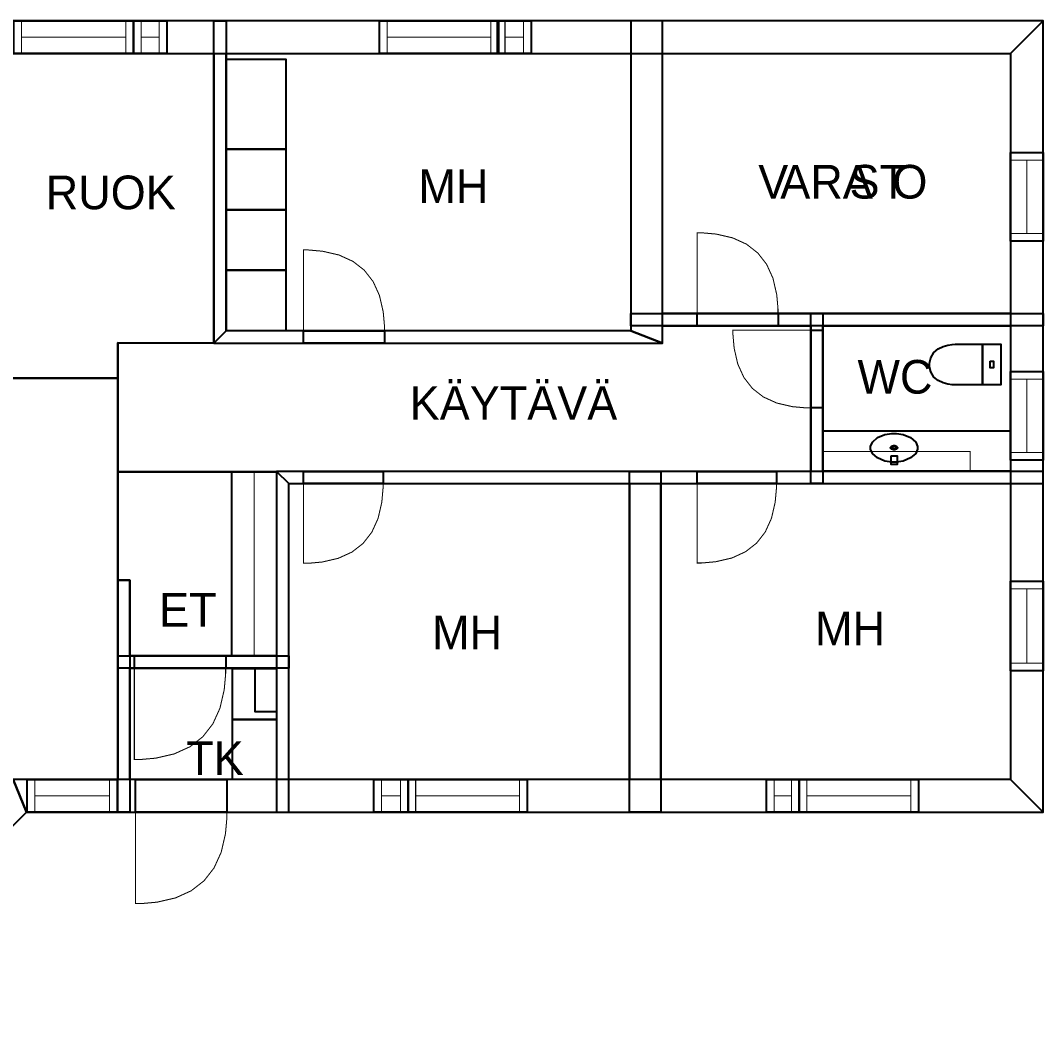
# Model space of a CAD drawing. Extents: x 0 to 20.1, y 0 to 14.2.
# Drawn here: x 9.62 to 20.08, y 4 to 14.2 of the extents above; entities that cross this region are included whole.
import ezdxf

# ---------------------------------------------------------------- set-up
doc = ezdxf.new("R2010")
doc.units = 0
doc.layers.get('0').update_dxf_attribs({"linetype": 'CONTINUOUS'})

msp = doc.modelspace()

# ---------------------------------------------------------------- linework, layer by layer
at = {"color": 0}
for points, const_width in [([(20.0703, 14.1924), (0.803222, 14.1924), (1.13656, 13.8591), (19.7369, 13.8591), (20.0703, 14.1924)], 0.002083), ([(9.55561, 14.1924), (10.7778, 14.1924), (10.7778, 13.8591), (9.55561, 13.8591), (9.55561, 14.1924)], 0.010417), ([(9.55561, 14.1924), (10.7778, 14.1924), (10.7778, 13.8591), (9.55561, 13.8591), (9.55561, 14.1924)], 0.010417), ([(10.7778, 14.1924), (11.1203, 14.1924), (11.1203, 13.8591), (10.7778, 13.8591), (10.7778, 14.1924)], 0.010417), ([(10.7778, 14.1924), (11.1203, 14.1924), (11.1203, 13.8591), (10.7778, 13.8591), (10.7778, 14.1924)], 0.010417), ([(11.7246, 14.1924), (11.7246, 11.028), (11.5996, 10.903), (11.5996, 14.1924), (11.7246, 14.1924)], 0.002083), ([(13.2921, 14.1924), (14.5062, 14.1924), (14.5062, 13.8591), (13.2921, 13.8591), (13.2921, 14.1924)], 0.010417), ([(13.2921, 14.1924), (14.5062, 14.1924), (14.5062, 13.8591), (13.2921, 13.8591), (13.2921, 14.1924)], 0.010417), ([(14.4958, 14.1924), (14.8408, 14.1924), (14.8408, 13.8591), (14.4958, 13.8591), (14.4958, 14.1924)], 0.010417), ([(14.4958, 14.1924), (14.8408, 14.1924), (14.8408, 13.8591), (14.4958, 13.8591), (14.4958, 14.1924)], 0.010417), ([(16.1829, 10.903), (16.1829, 14.1924), (15.8586, 14.1924), (15.8586, 11.028), (16.1829, 10.903)], 0.002083), ([(20.0703, 6.11193), (20.0703, 14.1924), (19.7369, 13.8591), (19.7369, 6.44526), (20.0703, 6.11193)], 0.002083), ([(11.7262, 13.8021), (11.7262, 12.8824), (12.335, 12.8824), (12.335, 13.8021), (11.7262, 13.8021)], 0.010417), ([(11.7262, 12.8824), (11.7262, 12.2642), (12.335, 12.2642), (12.335, 12.8824), (11.7262, 12.8824)], 0.010417), ([(19.7369, 12.8493), (20.0703, 12.8493), (20.0703, 11.944), (19.7369, 11.944), (19.7369, 12.8493)], 0.010417), ([(19.7369, 12.8493), (20.0703, 12.8493), (20.0703, 11.944), (19.7369, 11.944), (19.7369, 12.8493)], 0.010417), ([(11.7262, 12.2642), (11.7262, 11.6461), (12.335, 11.6461), (12.335, 12.2642), (11.7262, 12.2642)], 0.010417), ([(17.3629, 11.2048), (17.3629, 11.2531), (17.35, 11.3979), (17.3114, 11.5654), (17.2469, 11.7071), (17.1568, 11.823), (17.041, 11.9131), (16.8993, 11.9775), (16.7318, 12.0162), (16.5869, 12.029), (16.5386, 12.029), (16.5386, 11.2048), (17.3629, 11.2048)], 0.010417), ([(13.3429, 11.028), (13.3429, 11.0764), (13.33, 11.2216), (13.2913, 11.3894), (13.2268, 11.5313), (13.1364, 11.6475), (13.0202, 11.7378), (12.8783, 11.8024), (12.7106, 11.8411), (12.5654, 11.8539), (12.517, 11.8539), (12.517, 11.028), (13.3429, 11.028)], 0.010417), ([(11.7262, 11.6462), (11.7262, 11.028), (12.335, 11.028), (12.335, 11.6462), (11.7262, 11.6462)], 0.010417), ([(15.8586, 11.2048), (20.0703, 11.2048), (20.0703, 11.0798), (15.8586, 11.0798), (15.8586, 11.2048)], 0.002083), ([(16.5386, 11.2048), (17.3629, 11.2048), (17.3629, 11.0798), (16.5386, 11.0798), (16.5386, 11.2048)], 0.010417), ([(16.5386, 11.2048), (17.3629, 11.2048), (17.3629, 11.0798), (16.5386, 11.0798), (16.5386, 11.2048)], 0.010417), ([(17.6975, 11.2048), (17.8225, 11.2048), (17.8225, 9.46832), (17.6975, 9.46832), (17.6975, 11.2048)], 0.002083), ([(11.5996, 10.903), (16.1829, 10.903), (15.8586, 11.028), (11.7246, 11.028), (11.5996, 10.903)], 0.002083), ([(12.517, 11.028), (13.3429, 11.028), (13.3429, 10.903), (12.517, 10.903), (12.517, 11.028)], 0.010417), ([(12.517, 11.028), (13.3429, 11.028), (13.3429, 10.903), (12.517, 10.903), (12.517, 11.028)], 0.010417), ([(17.6975, 10.2412), (17.6508, 10.2412), (17.5111, 10.2536), (17.3497, 10.2909), (17.2131, 10.353), (17.1013, 10.4399), (17.0144, 10.5518), (16.9522, 10.6884), (16.915, 10.8498), (16.9026, 10.9896), (16.9026, 11.0361), (17.6975, 11.0361), (17.6975, 10.2412)], 0.010417), ([(17.6975, 11.0362), (17.8225, 11.0362), (17.8225, 10.2412), (17.6975, 10.2412), (17.6975, 11.0362)], 0.010417), ([(17.6975, 11.0362), (17.8225, 11.0362), (17.8225, 10.2412), (17.6975, 10.2412), (17.6975, 11.0362)], 0.010417), ([(19.1853, 10.4755), (19.1853, 10.4755), (19.1735, 10.4754), (19.1425, 10.4771), (19.0987, 10.4832), (19.0485, 10.4966), (18.9983, 10.5202), (18.9544, 10.5566), (18.9235, 10.6088), (18.9117, 10.6618), (18.9117, 10.6795), (18.9117, 10.6978), (18.9235, 10.7527), (18.9544, 10.8068), (18.9983, 10.8446), (19.0485, 10.869), (19.0987, 10.883), (19.1425, 10.8894), (19.1735, 10.8911), (19.1853, 10.891), (19.1853, 10.891), (19.4536, 10.892), (19.4536, 10.4755), (19.1853, 10.4755)], 0.010417), ([(19.4536, 10.892), (19.4536, 10.4755), (19.6408, 10.4755), (19.6408, 10.892), (19.4536, 10.892)], 0.010417), ([(19.5315, 10.7168), (19.5315, 10.6507), (19.5631, 10.6507), (19.5631, 10.7168), (19.5315, 10.7168)], 0.010417), ([(19.7369, 10.6125), (20.0703, 10.6125), (20.0703, 9.70703), (19.7369, 9.70703), (19.7369, 10.6125)], 0.010417), ([(19.7369, 10.6125), (20.0703, 10.6125), (20.0703, 9.70703), (19.7369, 9.70703), (19.7369, 10.6125)], 0.010417), ([(17.8225, 10.0056), (19.7363, 10.0056), (19.7363, 9.59392), (17.8225, 9.59392), (17.8225, 10.0056)], 0.010417), ([(18.309, 9.8341), (18.309, 9.84842), (18.3279, 9.89133), (18.3792, 9.93799), (18.4554, 9.96951), (18.5253, 9.98101), (18.5486, 9.98101), (18.5719, 9.98101), (18.6418, 9.96951), (18.7181, 9.93799), (18.7693, 9.89133), (18.7882, 9.84842), (18.7882, 9.8341), (18.7882, 9.81982), (18.7693, 9.77692), (18.7181, 9.73019), (18.6418, 9.69874), (18.5719, 9.68718), (18.5486, 9.68718), (18.5253, 9.68718), (18.4554, 9.69874), (18.3792, 9.73019), (18.3279, 9.77692), (18.309, 9.81982), (18.309, 9.8341)], 0.010417), ([(18.5122, 9.8341), (18.5122, 9.83806), (18.5228, 9.84993), (18.5422, 9.85644), (18.5486, 9.85644), (18.555, 9.85644), (18.5744, 9.84993), (18.5851, 9.83806), (18.5851, 9.8341), (18.5851, 9.83018), (18.5744, 9.81831), (18.555, 9.81174), (18.5486, 9.81174), (18.5422, 9.81174), (18.5228, 9.81831), (18.5122, 9.83018), (18.5122, 9.8341)], 0.010417), ([(18.5278, 9.8341), (18.5278, 9.83637), (18.5339, 9.84315), (18.5449, 9.84685), (18.5486, 9.84685), (18.5522, 9.84685), (18.5633, 9.84315), (18.5694, 9.83637), (18.5694, 9.8341), (18.5694, 9.83188), (18.5633, 9.82508), (18.5522, 9.82129), (18.5486, 9.82129), (18.5449, 9.82129), (18.5339, 9.82508), (18.5278, 9.83188), (18.5278, 9.8341)], 0.010417), ([(17.8226, 9.79449), (19.3257, 9.79449), (19.3257, 9.59457), (17.8226, 9.59457), (17.8226, 9.79449)], 0.010417), ([(18.5174, 9.75103), (18.5799, 9.75103), (18.5799, 9.66163), (18.5174, 9.66163), (18.5174, 9.75103)], 0.010417), ([(11.7836, 9.58882), (11.7836, 7.70774), (12.2384, 7.70774), (12.2384, 9.58882), (11.7836, 9.58882)], 0.010417), ([(12.3651, 9.46832), (20.0703, 9.46832), (20.0703, 9.59332), (12.2401, 9.59332), (12.3651, 9.46832)], 0.002083), ([(12.3651, 6.11193), (12.3651, 9.46832), (12.2401, 9.59332), (12.2401, 6.11193), (12.3651, 6.11193)], 0.002083), ([(12.5139, 9.59332), (13.3282, 9.59332), (13.3282, 9.46832), (12.5139, 9.46832), (12.5139, 9.59332)], 0.010417), ([(12.5139, 9.59332), (13.3282, 9.59332), (13.3282, 9.46832), (12.5139, 9.46832), (12.5139, 9.59332)], 0.010417), ([(15.8444, 9.59332), (16.1671, 9.59332), (16.1671, 6.11193), (15.8444, 6.11193), (15.8444, 9.59332)], 0.002083), ([(16.536, 9.59332), (17.3469, 9.59332), (17.3469, 9.46832), (16.536, 9.46832), (16.536, 9.59332)], 0.010417), ([(16.536, 9.59332), (17.3469, 9.59332), (17.3469, 9.46832), (16.536, 9.46832), (16.536, 9.59332)], 0.010417), ([(13.3282, 9.46832), (13.3282, 9.42062), (13.3155, 9.2775), (13.2773, 9.11214), (13.2137, 8.97217), (13.1247, 8.85769), (13.0102, 8.76867), (12.8702, 8.70503), (12.7049, 8.66689), (12.5617, 8.65414), (12.5141, 8.65414), (12.5141, 9.46832), (13.3282, 9.46832)], 0.010417), ([(17.3469, 9.46832), (17.3469, 9.42085), (17.3342, 9.27826), (17.2961, 9.11356), (17.2328, 8.97418), (17.1442, 8.86014), (17.03, 8.77143), (16.8907, 8.70806), (16.726, 8.67003), (16.5833, 8.65733), (16.536, 8.65733), (16.536, 9.46832), (17.3469, 9.46832)], 0.010417), ([(10.618, 8.48247), (10.743, 8.48247), (10.743, 6.11193), (10.618, 6.11193), (10.618, 8.48247)], 0.002083), ([(19.7369, 8.47288), (20.0703, 8.47288), (20.0703, 7.55539), (19.7369, 7.55539), (19.7369, 8.47288)], 0.010417), ([(19.7369, 8.47288), (20.0703, 8.47288), (20.0703, 7.55539), (19.7369, 7.55539), (19.7369, 8.47288)], 0.010417), ([(10.618, 7.70779), (12.3651, 7.70779), (12.3651, 7.58279), (10.618, 7.58279), (10.618, 7.70779)], 0.002083), ([(10.7875, 7.70779), (11.7205, 7.70779), (11.7205, 7.58279), (10.7875, 7.58279), (10.7875, 7.70779)], 0.010417), ([(10.7875, 7.70779), (11.7205, 7.70779), (11.7205, 7.58279), (10.7875, 7.58279), (10.7875, 7.70779)], 0.010417), ([(11.7205, 7.58279), (11.7205, 7.52815), (11.7059, 7.36415), (11.6622, 7.17464), (11.5893, 7.01426), (11.4872, 6.88303), (11.356, 6.78097), (11.1956, 6.70806), (11.0061, 6.66433), (10.8421, 6.64974), (10.7875, 6.64974), (10.7875, 7.58279), (11.7205, 7.58279)], 0.010417), ([(11.7887, 7.57904), (11.7887, 7.05994), (12.2384, 7.05994), (12.2384, 7.57904), (11.7887, 7.57904)], 0.010417), ([(11.7887, 7.05994), (11.7887, 6.44526), (12.2384, 6.44526), (12.2384, 7.05994), (11.7887, 7.05994)], 0.010417), ([(8.67503, 5.10807), (9.68668, 6.11193), (9.54926, 6.44526), (8.34169, 5.24696), (8.67503, 5.10807)], 0.002083), ([(9.68668, 6.11193), (20.0703, 6.11193), (19.7369, 6.44526), (9.54926, 6.44526), (9.68668, 6.11193)], 0.002083), ([(9.69168, 6.44526), (10.6112, 6.44526), (10.6112, 6.11193), (9.69168, 6.11193), (9.69168, 6.44526)], 0.010417), ([(9.69168, 6.44526), (10.6112, 6.44526), (10.6112, 6.11193), (9.69168, 6.11193), (9.69168, 6.44526)], 0.010417), ([(10.8001, 6.44526), (11.7331, 6.44526), (11.7331, 6.11193), (10.8001, 6.11193), (10.8001, 6.44526)], 0.010417), ([(10.8001, 6.44526), (11.7331, 6.44526), (11.7331, 6.11193), (10.8001, 6.11193), (10.8001, 6.44526)], 0.010417), ([(13.2328, 6.44526), (13.5842, 6.44526), (13.5842, 6.11193), (13.2328, 6.11193), (13.2328, 6.44526)], 0.010417), ([(13.2328, 6.44526), (13.5842, 6.44526), (13.5842, 6.11193), (13.2328, 6.11193), (13.2328, 6.44526)], 0.010417), ([(13.5833, 6.44526), (14.799, 6.44526), (14.799, 6.11193), (13.5833, 6.11193), (13.5833, 6.44526)], 0.010417), ([(13.5833, 6.44526), (14.799, 6.44526), (14.799, 6.11193), (13.5833, 6.11193), (13.5833, 6.44526)], 0.010417), ([(17.2467, 6.44526), (17.5793, 6.44526), (17.5793, 6.11193), (17.2467, 6.11193), (17.2467, 6.44526)], 0.010417), ([(17.2467, 6.44526), (17.5793, 6.44526), (17.5793, 6.11193), (17.2467, 6.11193), (17.2467, 6.44526)], 0.010417), ([(17.5793, 6.44526), (18.7976, 6.44526), (18.7976, 6.11193), (17.5793, 6.11193), (17.5793, 6.44526)], 0.010417), ([(17.5793, 6.44526), (18.7976, 6.44526), (18.7976, 6.11193), (17.5793, 6.11193), (17.5793, 6.44526)], 0.010417), ([(11.7331, 6.11193), (11.7331, 6.05729), (11.7185, 5.89328), (11.6748, 5.70378), (11.6019, 5.5434), (11.4998, 5.41222), (11.3687, 5.31017), (11.2083, 5.23725), (11.0188, 5.19353), (10.8548, 5.17893), (10.8001, 5.17893), (10.8001, 6.11193), (11.7331, 6.11193)], 0.010417)]:
    msp.add_lwpolyline(points, close=True, dxfattribs=dict(at, const_width=const_width))
for points in [[(20.0703, 14.1924), (0.803222, 14.1924), (1.13656, 13.8591), (19.7369, 13.8591), (20.0703, 14.1924)], [(11.7246, 14.1924), (11.7246, 11.028), (11.5996, 10.903), (11.5996, 14.1924), (11.7246, 14.1924)], [(16.1829, 10.903), (16.1829, 14.1924), (15.8586, 14.1924), (15.8586, 11.028), (16.1829, 10.903)], [(20.0703, 6.11193), (20.0703, 14.1924), (19.7369, 13.8591), (19.7369, 6.44526), (20.0703, 6.11193)], [(15.8586, 11.2048), (20.0703, 11.2048), (20.0703, 11.0798), (15.8586, 11.0798), (15.8586, 11.2048)], [(17.6975, 11.2048), (17.8225, 11.2048), (17.8225, 9.46832), (17.6975, 9.46832), (17.6975, 11.2048)], [(11.5996, 10.903), (16.1829, 10.903), (15.8586, 11.028), (11.7246, 11.028), (11.5996, 10.903)], [(12.3651, 6.11193), (12.3651, 9.46832), (12.2401, 9.59332), (12.2401, 6.11193), (12.3651, 6.11193)], [(12.3651, 9.46832), (20.0703, 9.46832), (20.0703, 9.59332), (12.2401, 9.59332), (12.3651, 9.46832)], [(15.8444, 9.59332), (16.1671, 9.59332), (16.1671, 6.11193), (15.8444, 6.11193), (15.8444, 9.59332)], [(10.618, 8.48247), (10.743, 8.48247), (10.743, 6.11193), (10.618, 6.11193), (10.618, 8.48247)], [(10.618, 7.70779), (12.3651, 7.70779), (12.3651, 7.58279), (10.618, 7.58279), (10.618, 7.70779)], [(12.0212, 7.57904), (12.2384, 7.57904), (12.2384, 7.13672), (12.0212, 7.13672), (12.0212, 7.57904)], [(8.67503, 5.10807), (9.68668, 6.11193), (9.54926, 6.44526), (8.34169, 5.24696), (8.67503, 5.10807)], [(9.68668, 6.11193), (20.0703, 6.11193), (19.7369, 6.44526), (9.54926, 6.44526), (9.68668, 6.11193)]]:
    msp.add_lwpolyline(points, close=True, dxfattribs=at)
at = {"color": 7}
for points in [[(9.55561, 14.1924), (10.7778, 14.1924), (10.7778, 13.8591), (9.55561, 13.8591), (9.55561, 14.1924)], [(9.55561, 14.1924), (10.7778, 14.1924), (10.7778, 13.8591), (9.55561, 13.8591), (9.55561, 14.1924)], [(10.7778, 14.1924), (11.1203, 14.1924), (11.1203, 13.8591), (10.7778, 13.8591), (10.7778, 14.1924)], [(10.7778, 14.1924), (11.1203, 14.1924), (11.1203, 13.8591), (10.7778, 13.8591), (10.7778, 14.1924)], [(13.2921, 14.1924), (14.5062, 14.1924), (14.5062, 13.8591), (13.2921, 13.8591), (13.2921, 14.1924)], [(13.2921, 14.1924), (14.5062, 14.1924), (14.5062, 13.8591), (13.2921, 13.8591), (13.2921, 14.1924)], [(14.4958, 14.1924), (14.8408, 14.1924), (14.8408, 13.8591), (14.4958, 13.8591), (14.4958, 14.1924)], [(14.4958, 14.1924), (14.8408, 14.1924), (14.8408, 13.8591), (14.4958, 13.8591), (14.4958, 14.1924)], [(11.5996, 10.903), (10.618, 10.9051), (10.618, 10.5455), (9.20654, 10.5455), (9.20654, 13.8591), (11.5996, 13.8591), (11.5996, 10.903)], [(11.7246, 13.8591), (15.8586, 13.8591), (15.8586, 11.028), (11.7246, 11.028), (11.7246, 13.8591)], [(11.7262, 13.8021), (12.335, 13.8021), (12.335, 12.8824), (11.7262, 12.8824), (11.7262, 13.8021)], [(16.1829, 13.8591), (19.7369, 13.8591), (19.7369, 11.2048), (16.1829, 11.2048), (16.1829, 13.8591)], [(11.7262, 12.8824), (12.335, 12.8824), (12.335, 12.2642), (11.7262, 12.2642), (11.7262, 12.8824)], [(19.7369, 12.8493), (20.0703, 12.8493), (20.0703, 11.944), (19.7369, 11.944), (19.7369, 12.8493)], [(19.7369, 12.8493), (20.0703, 12.8493), (20.0703, 11.944), (19.7369, 11.944), (19.7369, 12.8493)], [(11.7262, 12.2642), (12.335, 12.2642), (12.335, 11.6461), (11.7262, 11.6461), (11.7262, 12.2642)], [(11.7262, 11.6462), (12.335, 11.6462), (12.335, 11.028), (11.7262, 11.028), (11.7262, 11.6462)], [(16.5386, 11.2048), (17.3629, 11.2048), (17.3629, 11.0798), (16.5386, 11.0798), (16.5386, 11.2048)], [(16.5386, 11.2048), (17.3629, 11.2048), (17.3629, 11.0798), (16.5386, 11.0798), (16.5386, 11.2048)], [(17.6975, 9.59332), (12.2401, 9.59332), (12.2401, 9.58882), (10.618, 9.58882), (10.618, 10.9051), (11.5996, 10.903), (16.1829, 10.903), (16.1829, 11.0798), (17.6975, 11.0798), (17.6975, 9.59332)], [(17.8225, 11.0798), (19.7369, 11.0798), (19.7369, 9.59332), (17.8225, 9.59332), (17.8225, 11.0798)], [(12.517, 11.028), (13.3429, 11.028), (13.3429, 10.903), (12.517, 10.903), (12.517, 11.028)], [(12.517, 11.028), (13.3429, 11.028), (13.3429, 10.903), (12.517, 10.903), (12.517, 11.028)], [(17.6975, 11.0362), (17.8225, 11.0362), (17.8225, 10.2412), (17.6975, 10.2412), (17.6975, 11.0362)], [(17.6975, 11.0362), (17.8225, 11.0362), (17.8225, 10.2412), (17.6975, 10.2412), (17.6975, 11.0362)], [(19.1853, 10.4755), (19.1853, 10.4755), (19.1735, 10.4754), (19.1425, 10.4771), (19.0987, 10.4832), (19.0485, 10.4966), (18.9983, 10.5202), (18.9544, 10.5566), (18.9235, 10.6088), (18.9117, 10.6618), (18.9117, 10.6795), (18.9117, 10.6978), (18.9235, 10.7527), (18.9544, 10.8068), (18.9983, 10.8446), (19.0485, 10.869), (19.0987, 10.883), (19.1425, 10.8894), (19.1735, 10.8911), (19.1853, 10.891), (19.1853, 10.891), (19.4536, 10.892), (19.4536, 10.4755), (19.1853, 10.4755)], [(19.4536, 10.892), (19.6408, 10.892), (19.6408, 10.4755), (19.4536, 10.4755), (19.4536, 10.892)], [(19.5315, 10.7168), (19.5631, 10.7168), (19.5631, 10.6507), (19.5315, 10.6507), (19.5315, 10.7168)], [(19.7369, 10.6125), (20.0703, 10.6125), (20.0703, 9.70703), (19.7369, 9.70703), (19.7369, 10.6125)], [(19.7369, 10.6125), (20.0703, 10.6125), (20.0703, 9.70703), (19.7369, 9.70703), (19.7369, 10.6125)], [(10.618, 6.44526), (9.54926, 6.44526), (8.34169, 5.24696), (8.34169, 3.99621), (5.08697, 3.99621), (5.08697, 9.22103), (6.13678, 9.22103), (6.13678, 10.5455), (10.618, 10.5455), (10.618, 6.44526)], [(17.8225, 10.0056), (19.7363, 10.0056), (19.7363, 9.59392), (17.8225, 9.59392), (17.8225, 10.0056)], [(18.309, 9.8341), (18.309, 9.84842), (18.3279, 9.89133), (18.3792, 9.93799), (18.4554, 9.96951), (18.5253, 9.98101), (18.5486, 9.98101), (18.5719, 9.98101), (18.6418, 9.96951), (18.7181, 9.93799), (18.7693, 9.89133), (18.7882, 9.84842), (18.7882, 9.8341), (18.7882, 9.81982), (18.7693, 9.77692), (18.7181, 9.73019), (18.6418, 9.69874), (18.5719, 9.68718), (18.5486, 9.68718), (18.5253, 9.68718), (18.4554, 9.69874), (18.3792, 9.73019), (18.3279, 9.77692), (18.309, 9.81982), (18.309, 9.8341)], [(18.5122, 9.8341), (18.5122, 9.83806), (18.5228, 9.84993), (18.5422, 9.85644), (18.5486, 9.85644), (18.555, 9.85644), (18.5744, 9.84993), (18.5851, 9.83806), (18.5851, 9.8341), (18.5851, 9.83018), (18.5744, 9.81831), (18.555, 9.81174), (18.5486, 9.81174), (18.5422, 9.81174), (18.5228, 9.81831), (18.5122, 9.83018), (18.5122, 9.8341)], [(18.5278, 9.8341), (18.5278, 9.83637), (18.5339, 9.84315), (18.5449, 9.84685), (18.5486, 9.84685), (18.5522, 9.84685), (18.5633, 9.84315), (18.5694, 9.83637), (18.5694, 9.8341), (18.5694, 9.83188), (18.5633, 9.82508), (18.5522, 9.82129), (18.5486, 9.82129), (18.5449, 9.82129), (18.5339, 9.82508), (18.5278, 9.83188), (18.5278, 9.8341)], [(18.5174, 9.75103), (18.5799, 9.75103), (18.5799, 9.66163), (18.5174, 9.66163), (18.5174, 9.75103)], [(12.2401, 7.70779), (10.743, 7.70779), (10.743, 8.48247), (10.618, 8.48247), (10.618, 9.58882), (12.2401, 9.58882), (12.2401, 7.70779)], [(11.7836, 9.58882), (12.2384, 9.58882), (12.2384, 7.70774), (11.7836, 7.70774), (11.7836, 9.58882)], [(12.5139, 9.59332), (13.3282, 9.59332), (13.3282, 9.46832), (12.5139, 9.46832), (12.5139, 9.59332)], [(12.5139, 9.59332), (13.3282, 9.59332), (13.3282, 9.46832), (12.5139, 9.46832), (12.5139, 9.59332)], [(16.536, 9.59332), (17.3469, 9.59332), (17.3469, 9.46832), (16.536, 9.46832), (16.536, 9.59332)], [(16.536, 9.59332), (17.3469, 9.59332), (17.3469, 9.46832), (16.536, 9.46832), (16.536, 9.59332)], [(12.3651, 9.46832), (15.8444, 9.46832), (15.8444, 6.44526), (12.3651, 6.44526), (12.3651, 9.46832)], [(16.1671, 9.46832), (19.7369, 9.46832), (19.7369, 6.44526), (16.1671, 6.44526), (16.1671, 9.46832)], [(19.7369, 8.47288), (20.0703, 8.47288), (20.0703, 7.55539), (19.7369, 7.55539), (19.7369, 8.47288)], [(19.7369, 8.47288), (20.0703, 8.47288), (20.0703, 7.55539), (19.7369, 7.55539), (19.7369, 8.47288)], [(10.7875, 7.70779), (11.7205, 7.70779), (11.7205, 7.58279), (10.7875, 7.58279), (10.7875, 7.70779)], [(10.7875, 7.70779), (11.7205, 7.70779), (11.7205, 7.58279), (10.7875, 7.58279), (10.7875, 7.70779)], [(10.743, 7.58279), (12.2401, 7.58279), (12.2401, 6.44526), (10.743, 6.44526), (10.743, 7.58279)], [(11.7887, 7.57904), (12.2384, 7.57904), (12.2384, 7.05994), (11.7887, 7.05994), (11.7887, 7.57904)], [(11.7887, 7.05994), (12.2384, 7.05994), (12.2384, 6.44526), (11.7887, 6.44526), (11.7887, 7.05994)], [(9.69168, 6.44526), (10.6112, 6.44526), (10.6112, 6.11193), (9.69168, 6.11193), (9.69168, 6.44526)], [(9.69168, 6.44526), (10.6112, 6.44526), (10.6112, 6.11193), (9.69168, 6.11193), (9.69168, 6.44526)], [(10.8001, 6.44526), (11.7331, 6.44526), (11.7331, 6.11193), (10.8001, 6.11193), (10.8001, 6.44526)], [(10.8001, 6.44526), (11.7331, 6.44526), (11.7331, 6.11193), (10.8001, 6.11193), (10.8001, 6.44526)], [(13.2328, 6.44526), (13.5842, 6.44526), (13.5842, 6.11193), (13.2328, 6.11193), (13.2328, 6.44526)], [(13.2328, 6.44526), (13.5842, 6.44526), (13.5842, 6.11193), (13.2328, 6.11193), (13.2328, 6.44526)], [(13.5833, 6.44526), (14.799, 6.44526), (14.799, 6.11193), (13.5833, 6.11193), (13.5833, 6.44526)], [(13.5833, 6.44526), (14.799, 6.44526), (14.799, 6.11193), (13.5833, 6.11193), (13.5833, 6.44526)], [(17.2467, 6.44526), (17.5793, 6.44526), (17.5793, 6.11193), (17.2467, 6.11193), (17.2467, 6.44526)], [(17.2467, 6.44526), (17.5793, 6.44526), (17.5793, 6.11193), (17.2467, 6.11193), (17.2467, 6.44526)], [(17.5793, 6.44526), (18.7976, 6.44526), (18.7976, 6.11193), (17.5793, 6.11193), (17.5793, 6.44526)], [(17.5793, 6.44526), (18.7976, 6.44526), (18.7976, 6.11193), (17.5793, 6.11193), (17.5793, 6.44526)]]:
    msp.add_lwpolyline(points, close=True, dxfattribs=at)
at = {"color": 0, "const_width": 0.010417}
for points in [[(9.63379, 14.1924), (9.63379, 13.8591)], [(10.6997, 14.1924), (10.6997, 13.8591)], [(10.856, 14.1924), (10.856, 13.8591)], [(11.0422, 14.1924), (11.0422, 13.8591)], [(13.3702, 14.1924), (13.3702, 13.8591)], [(14.4281, 14.1924), (14.4281, 13.8591)], [(14.574, 14.1924), (14.574, 13.8591)], [(14.7626, 14.1924), (14.7626, 13.8591)], [(10.6997, 14.0257), (9.63379, 14.0257)], [(11.0422, 14.0257), (10.856, 14.0257)], [(14.4281, 14.0257), (13.3702, 14.0257)], [(14.7626, 14.0257), (14.574, 14.0257)], [(20.0703, 12.7713), (19.7369, 12.7713)], [(19.9036, 12.0222), (19.9036, 12.7713)], [(20.0703, 12.0222), (19.7369, 12.0222)], [(20.0703, 10.5343), (19.7369, 10.5343)], [(19.9036, 9.78521), (19.9036, 10.5343)], [(20.0703, 9.78521), (19.7369, 9.78521)], [(20.0703, 8.39481), (19.7369, 8.39481)], [(19.9036, 7.63351), (19.9036, 8.39481)], [(20.0703, 7.63351), (19.7369, 7.63351)], [(9.76981, 6.11193), (9.76981, 6.44526)], [(10.533, 6.11193), (10.533, 6.44526)], [(13.3109, 6.11193), (13.3109, 6.44526)], [(13.5062, 6.11193), (13.5062, 6.44526)], [(13.6615, 6.11193), (13.6615, 6.44526)], [(14.721, 6.11193), (14.721, 6.44526)], [(17.3249, 6.11193), (17.3249, 6.44526)], [(17.5011, 6.11193), (17.5011, 6.44526)], [(17.6574, 6.11193), (17.6574, 6.44526)], [(18.7196, 6.11193), (18.7196, 6.44526)], [(9.76981, 6.2786), (10.533, 6.2786)], [(13.3109, 6.2786), (13.5062, 6.2786)], [(13.6615, 6.2786), (14.721, 6.2786)], [(17.3249, 6.2786), (17.5011, 6.2786)], [(17.6574, 6.2786), (18.7196, 6.2786)]]:
    msp.add_lwpolyline(points, dxfattribs=at)
at = {"color": 7, "const_width": 0.002083}
for points in [[(11.5996, 10.903), (10.618, 10.9051), (10.618, 10.5455), (9.20654, 10.5455), (9.20654, 13.8591), (11.5996, 13.8591), (11.5996, 10.903)], [(11.7246, 13.8591), (15.8586, 13.8591), (15.8586, 11.028), (11.7246, 11.028), (11.7246, 13.8591)], [(16.1829, 13.8591), (19.7369, 13.8591), (19.7369, 11.2048), (16.1829, 11.2048), (16.1829, 13.8591)], [(17.6975, 9.59332), (12.2401, 9.59332), (12.2401, 9.58882), (10.618, 9.58882), (10.618, 10.9051), (11.5996, 10.903), (16.1829, 10.903), (16.1829, 11.0798), (17.6975, 11.0798), (17.6975, 9.59332)], [(17.8225, 11.0798), (19.7369, 11.0798), (19.7369, 9.59332), (17.8225, 9.59332), (17.8225, 11.0798)], [(10.618, 6.44526), (9.54926, 6.44526), (8.34169, 5.24696), (8.34169, 3.99621), (5.08697, 3.99621), (5.08697, 9.22103), (6.13678, 9.22103), (6.13678, 10.5455), (10.618, 10.5455), (10.618, 6.44526)], [(12.2401, 7.70779), (10.743, 7.70779), (10.743, 8.48247), (10.618, 8.48247), (10.618, 9.58882), (12.2401, 9.58882), (12.2401, 7.70779)], [(12.3651, 9.46832), (15.8444, 9.46832), (15.8444, 6.44526), (12.3651, 6.44526), (12.3651, 9.46832)], [(16.1671, 9.46832), (19.7369, 9.46832), (19.7369, 6.44526), (16.1671, 6.44526), (16.1671, 9.46832)], [(10.743, 7.58279), (12.2401, 7.58279), (12.2401, 6.44526), (10.743, 6.44526), (10.743, 7.58279)]]:
    msp.add_lwpolyline(points, close=True, dxfattribs=at)
at = {"color": 253, "const_width": 0.010417}
msp.add_lwpolyline([(12.011, 9.58882), (12.011, 7.70774)], dxfattribs=at)

# ---------------------------------------------------------------- texts
at = {"color": 0}
for s, p in [('MH', (13.6895, 12.3324)), ('V', (17.1612, 12.3789)), ('ARA', (17.3863, 12.3789)), ('ST', (18.0935, 12.3789)), ('O', (18.5317, 12.3789)), ('RUOK', (9.8821, 12.2698)), ('WC', (18.175, 10.3868)), ('KÄYTÄVÄ', (13.6006, 10.1193)), ('ET', (11.0408, 8.00758)), ('MH', (17.7414, 7.81543)), ('MH', (13.8294, 7.77618)), ('TK', (11.3177, 6.49239))]:
    msp.add_text(s, height=0.34375, dxfattribs=at).set_placement(p)

doc.saveas('drawing.dxf')
